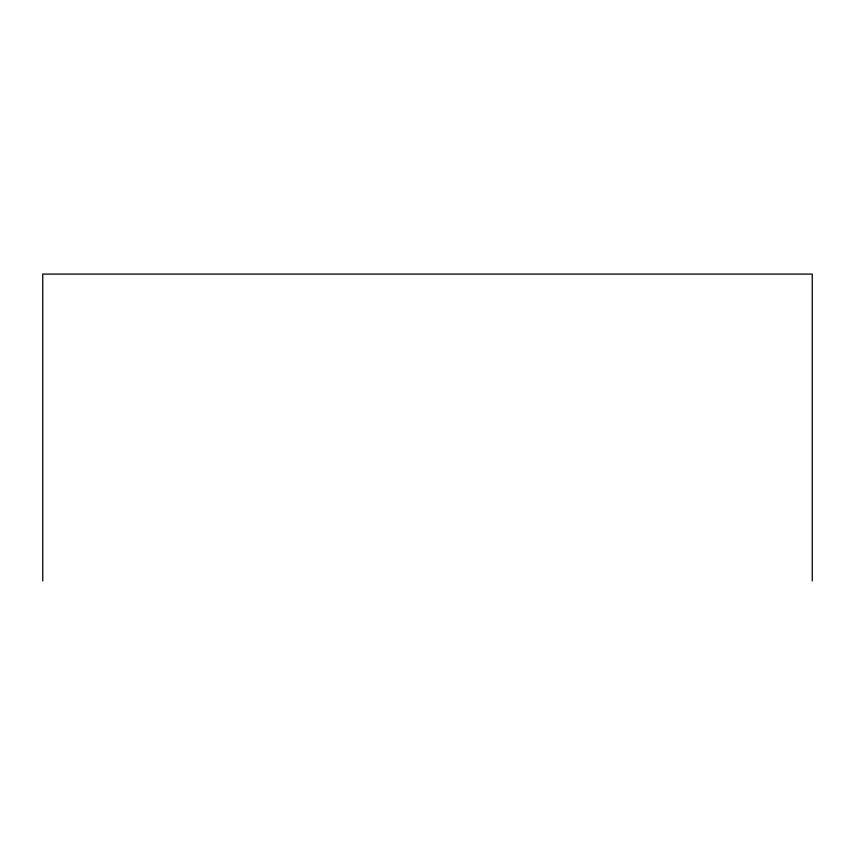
<?xml version="1.0" encoding="UTF-8"?>
<svg xmlns="http://www.w3.org/2000/svg" width="855" height="855" viewBox="0 0 855 855"><rect width="100%" height="100%" fill="white"/><g stroke="black" fill="none" stroke-linecap="round" stroke-linejoin="round"><path stroke-width="1.28" d="M812.25 580.919L812.25 274.081L42.75 274.081L42.75 580.919"/></g></svg>
